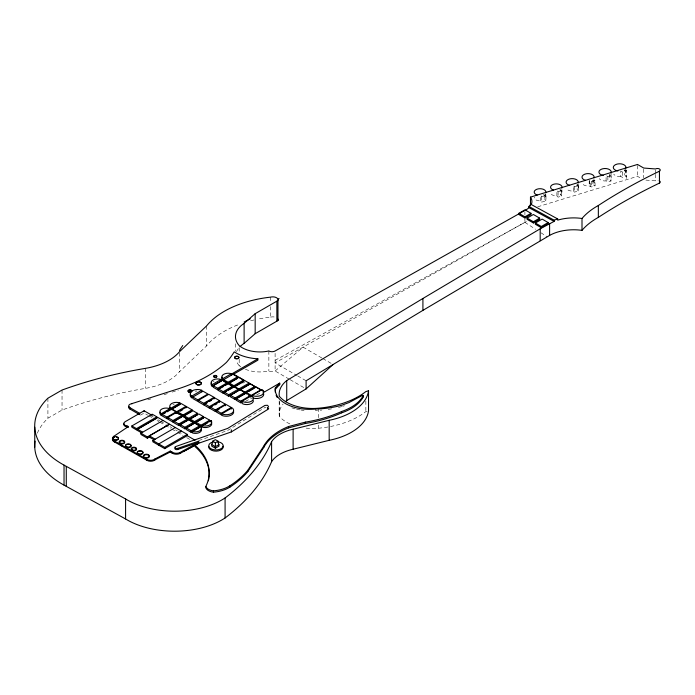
<?xml version="1.0" encoding="UTF-8"?>
<svg xmlns="http://www.w3.org/2000/svg" width="695" height="695" viewBox="0 0 695 695"><rect width="100%" height="100%" fill="white"/><g stroke="black" fill="none" stroke-linecap="round" stroke-linejoin="round"><path stroke-width="0.52" stroke-dasharray="3.48 2.61" d="M37.339 433.167A93.521 53.993 0 0 1 47.912 418.208L62.037 410.059A328.136 189.448 0 0 1 145.507 388.357A54.67 31.562 0 0 0 179.44 371.799L206.528 345.962A89.273 51.543 0 0 1 238.298 324.73M140.486 415.141L144.091 413.056L147.8 415.193M242.79 383.171L244.64 382.102M245.439 401.475L251.442 398.018A6.672 3.849 0 0 1 252.502 398.808M256.681 394.986L261.268 392.336M526.428 221.497A20.485 11.832 0 0 1 524.907 222.339L275.107 362.886L296.713 375.352M275.107 360.331L524.907 222.339L524.907 219.099M198.84 440.552L227.665 430.492L264.43 407.826A2.25 1.294 0 0 1 266.089 407.201M147.853 399.86L150.893 398.887M164.063 394.682L168.112 393.387M172.169 392.093L175.21 391.12A134.309 77.545 0 0 0 178.311 390.147M330.559 426.495A73.053 42.178 0 0 0 365.848 411.596L368.532 410.771M342.722 406.288L344.512 405.741M540.597 200.881L540.597 195.443L541.744 196.694L545.957 195.408L545.957 200.846L541.744 202.132L540.597 200.881A5.847 3.379 0 0 1 534.255 197.024M556.904 195.86L556.904 190.491L558.085 191.777L561.716 190.665L561.716 196.042L558.085 197.154L556.904 195.86A5.742 3.319 0 0 1 550.796 193.497M573.34 190.986L573.34 185.608L574.426 186.79L578.414 185.574L578.414 190.943L574.426 192.159L573.34 190.986A6.099 3.518 0 0 1 566.529 188.832M590.75 186.547L590.75 181.178L591.471 181.586L595.05 180.492L595.05 185.869L591.471 186.964L589.204 185.947A6.081 3.51 0 0 1 582.41 183.758M606.092 180.926L606.092 175.557L607.873 176.582L611.001 175.626L609.741 174.367L609.741 179.736L611.001 181.004L607.873 181.951L606.092 180.926A6.151 3.553 0 0 1 599.281 178.615M624.318 170.362A6.342 3.666 0 0 1 624.692 175.036L626.725 176.2L622.572 177.468L620.774 176.426L620.774 171.057L622.572 172.099L626.725 170.831L626.725 179.631M537.713 206.789L637.506 176.339L641.954 178.902M645.881 180.101L655.55 180.848A2.754 1.59 0 0 1 658.208 180.439M626.725 170.831L624.692 169.658L624.692 175.036M593.626 179.675L595.05 180.492M592.609 180.144A6.081 3.51 0 0 1 592.913 184.635L595.05 185.869M321.846 357.995L303.072 347.153L275.107 371.008A4.457 2.571 0 0 1 268.861 370.991A24.968 14.413 0 0 1 244.97 369.106M322.793 358.533L331.237 363.416M297.651 375.899L306.104 380.782M289.198 379.14L275.107 371.008L275.107 353.069M290.136 379.687L306.104 388.905M151.493 415.984L153.334 417.052M157.956 419.719L159.807 420.788M160.736 421.318L166.279 424.523M169.971 426.652L171.821 427.72M175.522 429.858L177.373 430.926M178.294 431.456L182.915 434.123M148.721 415.732L152.422 417.869M157.053 420.536L158.903 421.604M159.833 422.143L164.454 424.81M165.384 425.349L170.935 428.554M171.865 429.084L176.487 431.76M177.416 432.29L182.967 435.496M186.668 437.633L190.369 439.77M524.907 222.339L535.576 229.281M540.91 232.747L547.139 236.795M578.414 185.574L577.154 184.201L577.154 189.57L578.414 190.943M561.716 190.665L560.57 189.414L560.57 194.782L561.716 196.042M544.75 194.087L545.957 195.408M543.056 194.626A5.847 3.379 0 0 1 544.75 199.526L545.957 200.846M655.55 170.04L655.55 173.281M655.55 174.367L655.55 180.848M643.726 169.128L643.726 177.772M637.506 165.532L637.506 176.339M625.865 169.198L625.865 173.498M622.572 172.099L622.572 177.468M611.07 173.42L611.001 181.004M607.873 176.582L607.873 181.951M594.06 179.944L594.06 183.167M592.913 180.335L592.913 184.635M591.471 181.586L591.471 186.964M589.647 180.544L589.647 185.912M589.204 180.578L589.204 185.947M578.205 183.784L578.205 188.084M574.426 186.79L574.426 192.159M561.942 189.787L561.942 191.933M558.085 191.777L558.085 197.154M545.792 193.601L545.792 198.127M544.75 194.991L544.75 199.526M541.744 196.694L541.744 202.132M524.907 211.541L524.907 214.781M365.848 401.067L365.848 411.596M318.658 408.2L318.658 417.678M318.658 425.045L318.658 428.207A37.052 21.397 0 0 1 304.853 427.981M315.461 409.06L315.461 410.406A66.086 38.156 0 0 0 321.82 410.076M279.329 401.554L279.329 416.296A37.052 21.397 0 0 0 291.335 424.532M279.173 400.885L279.173 413.525M270.668 297.13L270.668 302.394M270.668 306.608L270.668 317.137A89.273 51.543 0 0 0 257.115 319.283M268.861 350.975L268.861 370.991M239.193 347.717L239.193 352.982M239.193 359.298L239.193 365.622A24.968 14.413 0 0 0 240.887 366.908M235.466 343.79L235.466 351.166M206.528 325.955L206.528 345.962M179.44 352.843L179.44 371.799M145.507 368.35L145.507 388.357M62.037 390.043L62.037 410.059M47.912 398.2L47.912 418.208M279.329 416.296A40.293 23.265 0 0 1 283.073 404.16M327.858 426.999A73.053 42.178 0 0 1 318.658 428.207M250.608 320.812A89.273 51.543 0 0 1 255.239 319.691M270.668 317.137A5.256 3.032 0 0 1 275.324 317.233M239.193 365.622A34.646 20.007 0 0 1 236.378 361.157M236.509 351.722A34.646 20.007 0 0 1 239.445 347.283M609.819 175.175A6.151 3.553 0 0 1 609.741 179.736M620.774 176.426A6.342 3.666 0 0 1 613.711 174.141M559.588 189.839A5.742 3.319 0 0 1 560.57 194.782M576.607 185.096A6.099 3.518 0 0 1 577.154 189.57M304.054 410.424A34.437 19.877 0 0 1 300.996 410.041M299.988 409.885A34.437 19.877 0 0 1 296.07 409.068M295.123 408.825A34.437 19.877 0 0 1 290.579 407.348M341.818 406.566A66.086 38.156 0 0 1 337.657 407.644M331.628 408.86A66.086 38.156 0 0 1 327.215 409.52M172.899 404.499A6.663 3.849 0 0 1 174.245 404.125M195.278 391.233A7.332 4.231 0 0 1 196.963 391.042M212.991 381.564A6.455 3.727 0 0 1 214.121 381.042"/><path stroke-width="1.04" d="M211.714 444.565L212.687 441.212L215.38 439.657L218.074 441.212L219.047 446.112L215.38 448.223L211.714 446.112L211.714 444.565L215.38 446.685L219.047 444.565M182.724 345.519L179.44 350.445M267.949 407.574A2.25 1.294 0 0 1 267.514 409.607L231.339 431.934L198.701 443.236L195.095 445.321A86.945 50.196 0 0 1 205.842 486.448A9.643 5.569 0 0 0 213.461 490.852A27.227 15.716 0 0 0 229.976 485.736A115.726 66.816 0 0 0 247.767 470.324L263.709 446.19A64.444 37.209 0 0 1 288.512 426.539L305.409 422.117A105.093 60.674 0 0 0 341.566 411.518A48.502 28 0 0 0 363.277 395.585L362.694 395.246L348.986 402.57L341.818 405.22A66.086 38.156 0 0 1 315.461 409.06A34.437 19.877 0 0 1 275.342 387.949L279.746 383.119L279.746 384.465L275.342 389.296A34.437 19.877 0 0 0 275.342 392.301M205.842 486.448L205.842 487.794A9.643 5.569 0 0 0 213.461 492.19A27.227 15.716 0 0 0 229.976 487.073A115.726 66.816 0 0 0 247.767 471.67L263.709 447.528A64.444 37.209 0 0 1 288.512 427.885L305.409 423.455A105.093 60.674 0 0 0 341.566 412.865A48.502 28 0 0 0 363.277 396.923L363.277 395.585M524.907 210.455A20.485 11.832 0 0 0 528.973 207.666L528.973 206.458L530.78 204.261L557.703 218.951L557.703 220.159L559.188 219.724A34.515 19.929 0 0 1 582.002 218.482A78.917 45.557 0 0 1 598.343 205.494A552.508 318.988 0 0 1 659.442 171.213A2.754 1.59 0 0 0 659.442 168.963A2.754 1.59 0 0 0 655.55 168.963L643.726 168.042L637.506 164.454L530.467 197.119L530.467 205.763M285.393 401.727A40.293 23.265 0 0 1 286.731 400.581L306.104 388.905L333.113 364.493M523.961 210.985L275.107 351.001A4.457 2.571 0 0 1 268.861 350.975A24.968 14.413 0 0 1 239.193 345.606A34.646 20.007 0 0 1 244.119 323.357L255.169 313.688L277.965 300.527A5.256 3.032 0 0 0 276.123 297.53A5.256 3.032 0 0 0 270.668 297.13A89.273 51.543 0 0 0 206.528 325.955L179.44 351.783A54.67 31.562 0 0 1 145.507 368.35A328.136 189.448 0 0 0 62.037 390.043L47.912 398.2A93.521 53.993 0 0 0 64.036 465.111L64.036 485.119L125.587 518.965A67.18 38.79 0 0 0 225.084 517.975A263.822 152.318 0 0 0 271.597 461.654A37.686 21.762 0 0 1 293.116 449.231L329.178 440.317A58.953 34.038 0 0 0 368.532 410.771L368.532 390.755L365.848 391.589A73.053 42.178 0 0 1 318.658 408.2A37.052 21.397 0 0 1 279.329 396.28A40.293 23.265 0 0 1 286.731 380.573L422.916 298.476L540.189 228.803L554.115 221.392L554.115 220.176L528.973 206.458M240.114 346.588A34.646 20.007 0 0 1 244.119 343.365L255.169 333.696L277.965 320.534L277.965 300.527M113.354 437.624A5.777 3.336 0 0 1 113.824 437.259L113.824 436.321L128.471 426.504L127.029 425.966A4.361 2.519 0 0 1 125.083 421.752L144.091 410.771L152.222 415.462M659.885 181.178A2.754 1.59 0 0 1 659.442 183.098A552.508 318.988 0 0 0 598.343 217.379A78.917 45.557 0 0 0 582.002 230.366A34.515 19.929 0 0 0 549.606 235.405L422.916 310.361L306.104 380.782L306.104 388.905M244.119 322.011L250.252 318.849M277.965 299.18L279.077 298.546M131.868 425.939L152.222 414.194L156.844 416.852L156.844 418.129L136.489 429.884L131.868 427.216L131.868 425.939L136.489 428.607L156.844 416.852M160.198 412.092A6.246 3.605 0 0 0 161.084 415.323L161.084 413.777L169.806 408.747L169.806 410.293M170.796 409.807L170.796 408.26L179.988 402.961L179.988 404.499L170.796 409.807A6.663 3.849 0 0 1 169.823 407.331M197.797 399.868L197.797 401.406L192.854 398.556L192.854 397.01L197.797 399.868L207.909 394.022L202.966 391.172L191.603 397.74L191.603 396.193L201.837 390.286L201.837 391.832M220.993 381.042L212.088 386.185L212.088 384.639L220.993 379.505L220.932 381.077M225.371 385.369L227.083 384.378L227.083 382.841L222.669 380.287L222.643 378.749L231.365 373.71L231.365 375.257M168.789 417.634L166.974 418.685L161.918 415.758L161.918 414.22L170.987 408.981L176.052 411.9L176.052 413.447M233.381 374.31L257.888 360.158L257.888 358.811L232.469 373.484L264.456 391.954L279.746 383.119M163.699 413.812L165.445 412.804M167.191 411.796L168.937 410.788M141.823 432.968L137.471 430.448L137.471 429.171L157.826 417.426L169.476 424.15L147.357 436.929L140.92 433.211L140.92 434.488L147.357 438.206L150.12 436.608M223.66 386.359L217.665 389.817L213.243 387.271L213.243 385.725L232.947 374.301L237.429 376.89L237.429 378.428L228.125 383.805L224.537 381.737M518.896 213.313L524.942 209.821L530.989 213.313L530.989 214.52L524.942 218.013L518.896 214.52L518.896 213.313L524.942 216.805L530.989 213.313M161.918 414.22L166.974 417.139L176.052 411.9M185.991 406.34L181.108 403.517L171.778 408.903L176.66 411.718L185.991 406.34L185.991 407.878M213.243 385.725L217.665 388.279L227.083 382.841M223.642 381.216L223.642 379.67L228.125 382.259L237.429 376.89M167.721 417.521L176.617 412.378L181.855 415.402L181.855 416.948L172.959 422.082L167.721 419.059L167.721 417.521L172.959 420.536L181.855 415.402M140.92 433.211L163.047 420.44M179.614 414.541L177.885 413.542L177.885 411.996L186.842 406.827L192.02 409.815L192.02 411.362L183.063 416.531L181.343 415.541M207.145 402.865L203.696 404.855L198.466 401.84L198.466 400.294L208.813 394.317L214.051 397.34L214.051 398.887M226.674 391.198L223.165 393.222L218.395 390.477L218.395 388.931L228.047 383.353L232.816 386.107L232.816 387.654L228.429 390.19M229.142 384.5L229.142 382.954L238.793 377.376L243.563 380.13L243.563 381.677M178.528 412.187L176.66 413.264L176.66 411.718M180.396 411.11L182.264 410.033M218.395 388.931L223.165 391.685L232.816 386.107M177.885 411.996L183.063 414.985L192.02 409.815M229.142 382.954L233.911 385.708L243.563 380.13M198.466 400.294L203.696 403.317L214.051 397.34M173.95 421.222L182.681 416.183L187.502 418.972L187.502 420.518L178.78 425.557L173.95 422.769L173.95 421.222L178.78 424.011L187.502 418.972M183.923 417.122L183.923 415.575L192.645 410.545L197.415 413.29L197.415 414.837L188.692 419.876L184.722 417.582M224.25 392.162L233.729 386.689L238.203 389.269L238.203 390.816L228.724 396.289L224.25 393.7L224.25 392.162L228.724 394.743L238.203 389.269M212.175 406.532L209.377 408.147L204.434 405.289L204.434 403.752L214.677 397.835L219.62 400.694L219.62 402.24M244.64 380.556L234.458 386.437L238.88 388.983L249.062 383.11L249.062 384.656L239.81 389.999M154.351 439.987L149.434 437.155L149.434 435.878L169.615 424.228L187.216 434.392L187.216 435.669L164.724 448.657L152.848 441.803L152.848 440.526L175.349 427.538M234.788 386.741L242.685 382.181M527.097 218.126L533.378 214.503L539.65 218.126L539.65 219.333L533.378 222.956L527.097 219.333L527.097 218.126L533.378 221.748L539.65 218.126M209.734 401.371L211.462 400.381M183.923 415.575L188.692 418.329L197.415 413.29M204.434 403.752L209.377 406.601L219.62 400.694M230.392 395.238L239.931 389.73L244.64 392.449L244.64 393.995L235.101 399.503L230.392 396.784L230.392 395.238L235.101 397.957L244.64 392.449M180.022 424.445L188.51 419.545L193.392 422.36L193.392 423.907L184.905 428.806L180.022 425.992L180.022 424.445L184.905 427.269L193.392 422.36M219.012 409.424L215.372 411.518L210.255 408.564L210.255 407.027L220.254 401.25L225.371 404.203L225.371 405.75M190.039 418.998L198.822 413.925L203.357 416.548L203.357 418.086L194.574 423.159L190.039 420.544L190.039 418.998L194.574 421.613L203.357 416.548M214.964 404.924L216.823 403.847M535.341 223.026L542.143 219.099L548.138 222.556L548.138 223.764L541.327 227.699L535.341 224.242L535.341 223.026L541.327 226.492L548.138 222.556M254.726 386.481L250.131 383.831L240.357 389.469L244.953 392.128L254.726 386.481L254.726 388.027M210.255 407.027L215.372 409.981L225.371 404.203M246.221 392.475L255.934 386.863L260.99 389.782L251.277 395.394L246.221 392.475L246.221 394.013M242.373 401.753L240.609 402.77L236.126 400.181L236.126 398.643L245.839 393.031L250.322 395.62L250.322 397.166M231.305 407.47L221.245 413.282L221.245 414.819L216.128 411.866L216.128 410.319L226.188 404.516L231.305 407.47L231.305 409.016M246.725 392.64L244.953 393.665L244.953 392.128M248.506 391.615L253.831 388.54M186.173 427.92L194.722 422.986L199.665 425.835L199.665 427.382L191.116 432.316L186.173 429.467L186.173 427.92L191.116 430.77L199.665 425.835M203.626 425.244L201.029 426.747L195.912 423.794L195.912 422.247L204.573 417.243L209.69 420.206L209.69 421.743M181.256 430.952L158.764 443.94L158.764 445.217M236.126 398.643L240.609 401.224L250.322 395.62M242.008 401.241L251.442 395.794A6.672 3.849 0 0 1 251.442 401.241A6.672 3.849 0 0 1 242.008 401.241L242.008 403.456A6.672 3.849 0 0 0 249.279 404.299A6.672 3.849 0 0 0 253.397 400.737M252.094 395.42L262.189 389.591A7.185 4.153 0 0 1 261.615 395.09A7.185 4.153 0 0 1 252.094 395.42L252.094 396.897M195.912 422.247L201.029 425.201L209.69 420.206M221.783 413.829L232.139 407.852A7.384 4.266 0 0 1 231.496 413.456A7.384 4.266 0 0 1 221.783 413.829L221.783 415.375A7.384 4.266 0 0 0 230.106 415.636A7.384 4.266 0 0 0 233.546 411.249M152.848 440.526L164.724 447.38L187.216 434.392M192.376 431.36L200.577 426.626A5.977 3.449 0 0 1 199.674 430.839A5.977 3.449 0 0 1 192.376 431.36L192.376 432.898A5.977 3.449 0 0 0 199.178 432.637A5.977 3.449 0 0 0 201.124 428.858M211.732 423.585A6.524 3.77 0 0 1 208.769 426.947A6.524 3.77 0 0 1 202.245 427.147L202.245 425.601L211.028 420.527L211.028 422.073M205.355 424.245L207.093 423.246M277.948 385.508L279.746 384.465M113.824 436.321A5.777 3.336 0 0 0 114.771 441.186L147.019 459.43A5.074 2.928 0 0 0 154.881 459.004L170.258 451.055L172.525 452.358A5.482 3.162 0 0 0 179.892 452.567L198.701 442.298L177.72 449.491A1.85 1.069 0 0 1 175.314 449.239A1.85 1.069 0 0 1 175.427 447.832M112.972 438.024A5.777 3.336 0 0 0 114.771 442.124L147.019 460.368A5.074 2.928 0 0 0 154.881 459.942L170.258 451.993L172.525 453.296A5.482 3.162 0 0 0 179.892 453.505L195.095 445.321L195.095 446.668A86.945 50.196 0 0 1 208.995 477.248M212.687 442.889L212.687 441.212L215.38 442.767L218.074 441.212L218.074 442.889M554.115 220.176L557.703 218.951M268.591 406.566L267.401 405.263L264.865 405.446L227.665 428.407L175.8 446.52A1.85 1.069 0 0 0 175.175 447.988A1.85 1.069 0 0 0 177.72 448.345L198.701 441.16L198.701 443.236L183.376 451.489L183.376 450.551M139.608 414.628L129.904 409.025L129.904 407.687A4.144 2.389 0 0 1 131.642 403.699L175.21 389.773A134.309 77.545 0 0 0 226.388 362.425A150.676 86.997 0 0 0 234.215 351.861A35.871 20.711 0 0 0 257.888 358.811M368.532 390.755A58.953 34.038 0 0 1 329.178 420.31L293.116 429.223A37.686 21.762 0 0 0 271.597 441.646A263.822 152.318 0 0 1 225.084 497.959L225.084 517.975M131.642 403.699L132.406 403.613M123.953 423.82A4.361 2.519 0 0 0 127.029 426.904L128.358 427.382M528.973 207.666L554.115 221.392M64.036 465.111L125.587 498.958A67.18 38.79 0 0 0 225.084 497.959M362.694 396.593L363.277 396.923M248.749 395.472L250.435 396.445M229.932 384.952L233.911 387.245L233.911 385.708M216.128 410.319L221.245 413.282M187.216 435.669L195.052 440.196M129.904 407.687L139.608 413.282L139.617 414.298M149.434 435.878L155.167 439.188M137.471 429.171L142.692 432.194M659.442 171.213L659.442 183.098M598.343 205.494L598.343 217.379M582.002 218.482L582.002 230.366M549.606 223.521L549.606 235.405M541.327 226.492L541.327 227.699M540.189 228.803L540.189 240.687M533.378 221.748L533.378 222.956M524.942 216.805L524.942 218.013M422.916 298.476L422.916 310.361M341.566 411.518L341.566 412.865M329.178 420.31L329.178 440.317M305.409 422.117L305.409 423.455M293.116 429.223L293.116 449.231M288.512 426.539L288.512 427.885M286.731 380.573L286.731 400.581M276.862 301.161L276.862 321.177M275.342 387.949L275.342 389.296M271.597 441.646L271.597 461.654M267.514 407.522L267.514 409.607M263.709 446.19L263.709 447.528M255.169 313.688L255.169 333.696M247.767 470.324L247.767 471.67M244.119 323.357L244.119 343.365M240.609 401.224L240.609 402.77M238.88 388.983L238.88 390.529M235.101 397.957L235.101 399.503M231.339 429.858L231.339 431.934M229.976 485.736L229.976 487.073M228.724 394.743L228.724 396.289M228.125 382.259L228.125 383.805M223.165 391.685L223.165 393.222M217.665 388.279L217.665 389.817M215.372 409.981L215.372 411.518M215.38 442.767L215.38 448.223M213.461 490.852L213.461 492.19M209.377 406.601L209.377 408.147M203.696 403.317L203.696 404.855M201.029 425.201L201.029 426.747M194.574 421.613L194.574 423.159M191.116 430.77L191.116 432.316M188.692 418.329L188.692 419.876M184.905 427.269L184.905 428.806M183.063 414.985L183.063 416.531M179.892 452.567L179.892 453.505M178.78 424.011L178.78 425.557M177.72 448.345L177.72 449.491M172.959 420.536L172.959 422.082M172.525 452.358L172.525 453.296M171.83 451.959L171.83 452.897M170.258 451.055L170.258 451.993M166.974 417.139L166.974 418.685M164.724 447.38L164.724 448.657M154.881 459.004L154.881 459.942M147.357 436.929L147.357 438.206M147.019 459.43L147.019 460.368M144.091 410.771L144.091 411.709M136.489 428.607L136.489 429.884M127.029 425.966L127.029 426.904M125.587 498.958L125.587 518.965M122.051 445.295L122.051 446.242M120.574 444.461L120.574 445.408M114.771 441.186L114.771 442.124M66.286 466.406L66.286 486.422M34.75 427.234L34.75 447.241M64.036 485.119A93.521 53.993 0 0 1 35.071 441.169M277.783 318.892A5.256 3.032 0 0 1 277.965 320.534M530.467 197.119A20.485 11.832 0 0 1 531.38 204.295M617.872 170.97A6.342 3.666 0 0 1 613.485 166.548A6.342 3.666 0 0 1 621 163.872A6.342 3.666 0 0 1 625.865 168.129M537.192 195.034A5.847 3.379 0 0 1 534.655 190.769A5.847 3.379 0 0 1 541.709 188.849A5.847 3.379 0 0 1 545.792 192.689M603.26 175.444A6.151 3.553 0 0 1 599.168 171.074A6.151 3.553 0 0 1 606.657 168.624A6.151 3.553 0 0 1 611.044 172.907M585.546 180.318A6.081 3.51 0 0 1 582.384 175.913A6.081 3.51 0 0 1 589.725 173.741A6.081 3.51 0 0 1 594.06 177.79M569.692 185.365A6.099 3.518 0 0 1 566.434 180.995A6.099 3.518 0 0 1 573.679 178.737A6.099 3.518 0 0 1 578.205 182.715M553.498 190.083A5.742 3.319 0 0 1 551.092 185.8A5.742 3.319 0 0 1 558.285 184.079A5.742 3.319 0 0 1 561.838 188.084M277.209 397.436A34.437 19.877 0 0 1 276.123 395.273M208.882 478.134A86.945 50.196 0 0 1 208.378 480.801M129.904 409.025A4.144 2.389 0 0 1 128.931 406.532M211.028 420.527A6.524 3.77 0 0 1 209.838 424.914A6.524 3.77 0 0 1 202.245 425.601M161.084 413.777A6.246 3.605 0 0 1 161.718 409.112A6.246 3.605 0 0 1 169.806 408.747M170.796 408.26A6.663 3.849 0 0 1 171.734 403.491A6.663 3.849 0 0 1 179.988 402.961M191.603 396.193A7.332 4.231 0 0 1 192.359 390.72A7.332 4.231 0 0 1 201.837 390.286M191.603 397.74A7.332 4.231 0 0 1 190.578 393.952M212.088 384.639A6.455 3.727 0 0 1 212.991 380.026A6.455 3.727 0 0 1 220.993 379.505M222.643 380.295A6.403 3.692 0 0 1 222.209 377.203M212.088 386.185A6.455 3.727 0 0 1 211.462 382.971M263.084 392.666A7.185 4.153 0 0 1 261.615 397.305A7.185 4.153 0 0 1 253.579 398.157M223.104 446.251A7.237 4.179 0 0 1 216.275 451.142A7.237 4.179 0 0 1 208.769 446.598M222.643 378.749A6.403 3.692 0 0 1 223.694 374.318A6.403 3.692 0 0 1 231.365 373.71M218.465 441.838A7.237 4.179 0 0 1 221.896 448.162A7.237 4.179 0 0 1 210.42 448.44A7.237 4.179 0 0 1 212.931 441.968M149.216 455.998A2.962 1.711 0 0 1 146.358 458.153A2.962 1.711 0 0 1 143.5 455.998M143.796 455.59A2.962 1.711 0 0 1 144.265 455.234M144.881 454.964A2.962 1.711 0 0 1 147.844 454.964M148.452 455.234A2.962 1.711 0 0 1 148.921 455.59M142.909 452.41A2.876 1.659 0 0 1 139.382 454.452A2.876 1.659 0 0 1 138.088 451.663M138.687 451.403A2.876 1.659 0 0 1 140.129 451.177M140.868 451.237A2.876 1.659 0 0 1 141.563 451.403M142.162 451.663A2.876 1.659 0 0 1 142.623 452.011M135.794 448.197A2.632 1.52 0 0 1 134.839 450.699A2.632 1.52 0 0 1 131.312 449.135A2.632 1.52 0 0 1 135.256 447.954M130.26 444.861A2.797 1.616 0 0 1 130.26 447.146A2.797 1.616 0 0 1 126.299 447.146A2.797 1.616 0 0 1 126.299 444.861M127.559 444.444A2.797 1.616 0 0 1 129.001 444.444M123.892 441.256A2.711 1.564 0 0 1 123.892 443.471A2.711 1.564 0 0 1 120.053 443.471A2.711 1.564 0 0 1 120.053 441.256M120.617 441.004A2.711 1.564 0 0 1 123.328 441.004M116.421 437.181A2.797 1.616 0 0 1 118.124 439.544A2.797 1.616 0 0 1 113.719 439.883A2.797 1.616 0 0 1 114.301 437.337M197.293 384.83A2.711 1.564 0 0 0 201.368 383.475A2.711 1.564 0 0 0 197.293 382.12A2.711 1.564 0 0 0 197.293 384.83M188.979 392.067A1.894 1.095 0 0 0 191.82 391.12A1.894 1.095 0 0 0 188.979 390.173A1.894 1.095 0 0 0 188.979 392.067M214.46 377.289A1.564 0.904 0 0 0 216.805 376.508A1.564 0.904 0 0 0 214.833 375.43A1.564 0.904 0 0 0 214.138 376.942A1.564 0.904 0 0 0 216.753 376.534A1.564 0.904 0 0 0 214.46 375.726A1.564 0.904 0 0 0 214.46 377.289M235.701 358.672A2.137 1.234 0 0 0 238.906 357.604A2.137 1.234 0 0 0 235.701 356.535A2.137 1.234 0 0 0 235.701 358.672M235.701 358.472A2.137 1.234 0 0 0 238.906 357.404A2.137 1.234 0 0 0 235.701 356.327A2.137 1.234 0 0 0 235.701 358.472M196.728 384.378A2.711 1.564 0 0 0 201.272 383.683A2.711 1.564 0 0 0 197.945 381.764A2.711 1.564 0 0 0 196.728 384.378M188.979 391.867A1.894 1.095 0 0 0 191.82 390.92A1.894 1.095 0 0 0 188.979 389.973A1.894 1.095 0 0 0 188.979 391.867M114.301 439.596A2.797 1.616 0 0 0 118.498 438.197A2.797 1.616 0 0 0 114.301 436.808A2.797 1.616 0 0 0 114.301 439.596M120.617 443.184A2.711 1.564 0 0 0 124.683 441.82A2.711 1.564 0 0 0 120.617 440.465A2.711 1.564 0 0 0 120.617 443.184M126.881 446.859A2.797 1.616 0 0 0 131.077 445.469A2.797 1.616 0 0 0 126.881 444.07A2.797 1.616 0 0 0 126.881 446.859M132.623 450.047A2.632 1.52 0 0 0 136.567 448.727A2.632 1.52 0 0 0 132.623 447.415A2.632 1.52 0 0 0 132.623 450.047M138.088 453.479A2.876 1.659 0 0 0 142.909 452.732A2.876 1.659 0 0 0 139.382 450.699A2.876 1.659 0 0 0 138.088 453.479M144.881 457.388A2.962 1.711 0 0 0 149.321 455.903A2.962 1.711 0 0 0 144.881 454.426A2.962 1.711 0 0 0 144.881 457.388"/></g></svg>
